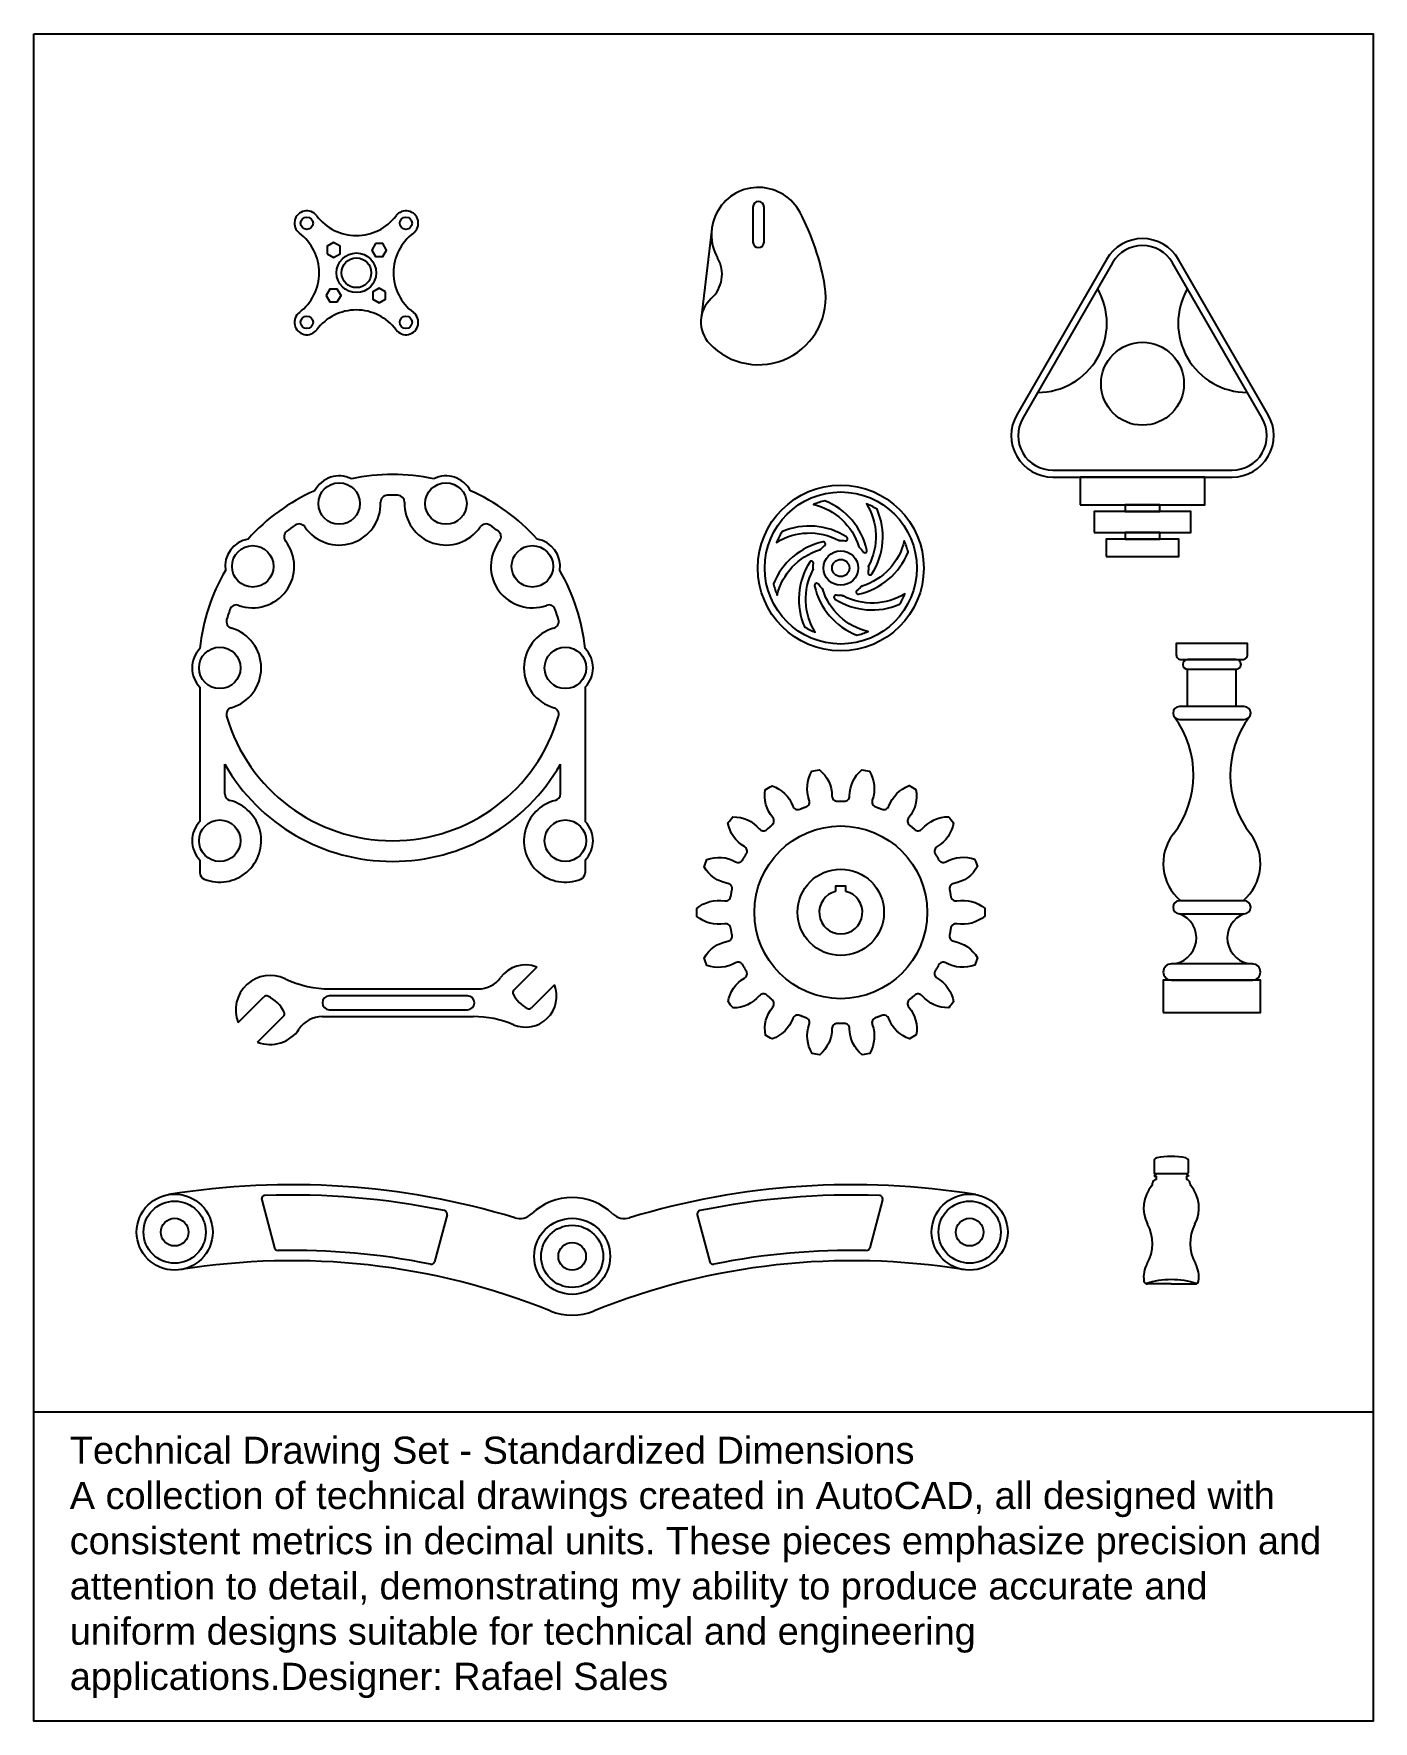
# Model space of a CAD drawing. Header units: millimetres. Extents: x 2987 to 3662, y 2041 to 2536.
# Drawn here: x 3274.7 to 3662.2, y 2047.5 to 2535.8 of the extents above; entities that cross this region are included whole.
import ezdxf

# ---------------------------------------------------------------- set-up
doc = ezdxf.new("R2010")
doc.units = ezdxf.units.MM
doc.layers.add('Dim', color=150, linetype='Continuous')
doc.styles.get("Standard").update_dxf_attribs({"font": 'arial.ttf'})

msp = doc.modelspace()

# ---------------------------------------------------------------- linework, layer by layer
for p, q in [((3482.715, 2485.676), (3482.715, 2475.525)), ((3485.925, 2475.525), (3485.925, 2485.676)), ((3470.794, 2479.337), (3467.708, 2453.518)), ((3608.463, 2341.124), (3608.463, 2351.897)), ((3622.515, 2341.124), (3622.515, 2351.897)), ((3322.739, 2346.713), (3322.739, 2307.899)), ((3434.179, 2346.713), (3434.179, 2307.899)), ((3329.899, 2315.877), (3329.899, 2324.415)), ((3427.019, 2315.877), (3427.019, 2324.415)), ((3322.739, 2296.713), (3322.739, 2293.024)), ((3434.179, 2296.713), (3434.179, 2293.024)), ((3627.199, 2266.649), (3603.779, 2266.649)), ((3420.223, 2265.726), (3413.54, 2259.044)), ((3603.779, 2261.965), (3627.199, 2261.965)), ((3333.773, 2249.68), (3341.254, 2257.161)), ((3400.153, 2257.403), (3360.153, 2257.403)), ((3360.37, 2259.403), (3403.228, 2259.403)), ((3425.314, 2260.635), (3418.631, 2253.953)), ((3339.43, 2244.023), (3346.911, 2251.504)), ((3358.096, 2251.403), (3401.804, 2251.403)), ((3360.153, 2253.403), (3400.153, 2253.403)), ((3598.75, 2209.524), (3598.75, 2206.324)), ((3608.75, 2206.324), (3608.75, 2209.524)), ((3599.25, 2205.524), (3598.75, 2205.374)), ((3598.75, 2205.374), (3598.75, 2205.224)), ((3598.75, 2205.224), (3599.35, 2205.224)), ((3599.05, 2206.024), (3608.45, 2206.024)), ((3599.05, 2206.024), (3599.25, 2206.024)), ((3599.25, 2206.024), (3599.25, 2205.524)), ((3599.35, 2205.224), (3599.35, 2204.224)), ((3608.75, 2205.224), (3608.15, 2205.224)), ((3608.15, 2205.224), (3608.15, 2204.224)), ((3608.25, 2206.024), (3608.25, 2205.524)), ((3608.25, 2205.524), (3608.75, 2205.374)), ((3608.75, 2205.374), (3608.75, 2205.224)), ((3340.617, 2198.371), (3344.342, 2184.468)), ((3520.217, 2198.371), (3516.492, 2184.468)), ((3394.217, 2194.028), (3390.587, 2180.48)), ((3466.617, 2194.028), (3470.247, 2180.48)), ((3603.75, 2174.024), (3596.822, 2174.024)), ((3603.75, 2174.024), (3610.678, 2174.024)), ((3274.652, 2137.061), (3662.178, 2137.061))]:
    msp.add_line(p, q)
for points in [[(3274.652, 2535.819), (3662.178, 2535.819), (3662.178, 2047.492), (3274.652, 2047.492)], [(3359.537, 2472.164), (3361.4, 2471.089), (3363.263, 2472.164), (3363.263, 2474.315), (3361.4, 2475.391), (3359.537, 2474.315)], [(3373.506, 2475.103), (3372.431, 2473.24), (3373.506, 2471.377), (3375.657, 2471.377), (3376.732, 2473.24), (3375.657, 2475.103)], [(3362.476, 2458.196), (3363.551, 2460.058), (3362.476, 2461.921), (3360.325, 2461.921), (3359.249, 2460.058), (3360.325, 2458.196)], [(3376.444, 2461.134), (3374.582, 2462.209), (3372.719, 2461.134), (3372.719, 2458.983), (3374.582, 2457.907), (3376.444, 2458.983)], [(3577.421, 2399.539), (3613.421, 2399.539), (3613.421, 2407.539), (3577.421, 2407.539)], [(3590.421, 2397.539), (3600.421, 2397.539), (3600.421, 2399.539), (3590.421, 2399.539)], [(3581.421, 2391.539), (3609.421, 2391.539), (3609.421, 2397.539), (3581.421, 2397.539)], [(3584.921, 2384.539), (3605.921, 2384.539), (3605.921, 2389.539), (3584.921, 2389.539)], [(3590.421, 2389.539), (3600.421, 2389.539), (3600.421, 2391.539), (3590.421, 2391.539)], [(3601.438, 2252.597), (3629.541, 2252.597), (3629.541, 2261.965), (3601.438, 2261.965)]]:
    msp.add_lwpolyline(points, close=True)
for points in [[(3585.028, 2470.539), (3559.048, 2425.539, 0.577346), (3569.441, 2407.539), (3621.401, 2407.539, 0.577346), (3631.793, 2425.539), (3605.813, 2470.539, 0.5773587)], [(3586.76, 2469.539), (3560.78, 2424.539, 0.577346), (3569.441, 2409.539), (3621.401, 2409.539, 0.577346), (3630.061, 2424.539), (3604.081, 2469.539, 0.5773587)], [(3606.59, 2354.707), (3624.389, 2354.707, 0.4142136), (3625.794, 2356.112), (3625.794, 2359.391), (3605.185, 2359.391), (3605.185, 2356.112, 0.4142136)], [(3622.515, 2351.897, 1), (3622.515, 2354.707), (3608.463, 2354.707, 1), (3608.463, 2351.897)], [(3624.857, 2337.377, 1), (3624.857, 2341.124), (3606.121, 2341.124, 1), (3606.121, 2337.377)], [(3520.018, 2311.436, 0.4208612), (3522.044, 2312.335, -0.2179023), (3527.938, 2318.231, -0.0135201), (3529.89, 2317.107, -0.225905), (3527.825, 2309.001, 0.4216115), (3528.056, 2306.794), (3528.191, 2306.686), (3528.326, 2306.578), (3528.46, 2306.468), (3528.594, 2306.359), (3528.727, 2306.248), (3528.86, 2306.137), (3528.992, 2306.025), (3529.123, 2305.912), (3529.254, 2305.799), (3529.384, 2305.685), (3529.514, 2305.57, 0.4208612), (3531.725, 2305.722, -0.2179023), (3539.28, 2309.246, -0.0135201), (3540.73, 2307.522, -0.225905), (3536.017, 2300.612, 0.4216115), (3535.479, 2298.459), (3535.569, 2298.311), (3535.659, 2298.163), (3535.748, 2298.015), (3535.836, 2297.866), (3535.923, 2297.716), (3536.01, 2297.566), (3536.096, 2297.416), (3536.18, 2297.265), (3536.265, 2297.114), (3536.348, 2296.962), (3536.43, 2296.81, 0.4208612), (3538.56, 2296.197, -0.2179023), (3546.865, 2296.925, -0.0135201), (3547.638, 2294.809, -0.225905), (3540.846, 2289.927, 0.4216115), (3539.604, 2288.088), (3539.638, 2287.918), (3539.672, 2287.748), (3539.705, 2287.578), (3539.737, 2287.408), (3539.767, 2287.238), (3539.797, 2287.068), (3539.827, 2286.897), (3539.855, 2286.726), (3539.882, 2286.555), (3539.908, 2286.384), (3539.934, 2286.213, 0.4208612), (3541.726, 2284.908, -0.2179023), (3549.778, 2282.752, -0.0135201), (3549.781, 2280.499, -0.225905), (3541.729, 2278.235, 0.4216115), (3539.933, 2276.931), (3539.907, 2276.76), (3539.881, 2276.589), (3539.853, 2276.418), (3539.825, 2276.247), (3539.796, 2276.077), (3539.766, 2275.906), (3539.735, 2275.736), (3539.703, 2275.566), (3539.67, 2275.396), (3539.636, 2275.226), (3539.602, 2275.057, 0.4208612), (3540.839, 2273.218, -0.2179023), (3547.669, 2268.437, -0.0135201), (3546.901, 2266.319, -0.225905), (3538.56, 2266.946, 0.4216115), (3536.426, 2266.335), (3536.343, 2266.183), (3536.26, 2266.031), (3536.176, 2265.88), (3536.091, 2265.729), (3536.005, 2265.579), (3535.919, 2265.429), (3535.831, 2265.28), (3535.743, 2265.131), (3535.654, 2264.982), (3535.565, 2264.834), (3535.474, 2264.687, 0.4208612), (3536.008, 2262.535, -0.2179023), (3540.79, 2255.707, -0.0135201), (3539.344, 2253.98, -0.225905), (3531.721, 2257.421, 0.4216115), (3529.507, 2257.577), (3529.377, 2257.463), (3529.247, 2257.349), (3529.116, 2257.235), (3528.985, 2257.123), (3528.853, 2257.011), (3528.72, 2256.899), (3528.587, 2256.789), (3528.453, 2256.679), (3528.319, 2256.57), (3528.184, 2256.462), (3528.048, 2256.354, 0.4208612), (3527.815, 2254.15, -0.2179023), (3529.973, 2246.098, -0.0135201), (3528.024, 2244.969, -0.225905), (3522.037, 2250.81, 0.4216115), (3520.01, 2251.714), (3519.849, 2251.651), (3519.687, 2251.588), (3519.526, 2251.526), (3519.364, 2251.466), (3519.201, 2251.405), (3519.039, 2251.346), (3518.876, 2251.288), (3518.712, 2251.231), (3518.549, 2251.174), (3518.385, 2251.118), (3518.221, 2251.064, 0.4208612), (3517.247, 2249.072, -0.2179023), (3516.521, 2240.767, -0.0135201), (3514.303, 2240.374, -0.225905), (3510.675, 2247.91, 0.4216115), (3509.08, 2249.453), (3508.907, 2249.449), (3508.734, 2249.445), (3508.561, 2249.442), (3508.388, 2249.44), (3508.215, 2249.439), (3508.041, 2249.439), (3507.868, 2249.44), (3507.695, 2249.442), (3507.522, 2249.445), (3507.349, 2249.449), (3507.176, 2249.453, 0.4208612), (3505.58, 2247.915, -0.2179023), (3502.058, 2240.359, -0.0135201), (3499.839, 2240.748, -0.225905), (3499.008, 2249.071, 0.4216115), (3498.036, 2251.066), (3497.872, 2251.121), (3497.708, 2251.177), (3497.544, 2251.234), (3497.381, 2251.291), (3497.218, 2251.349), (3497.055, 2251.409), (3496.893, 2251.469), (3496.731, 2251.53), (3496.569, 2251.591), (3496.408, 2251.654), (3496.247, 2251.718, 0.4208612), (3494.221, 2250.818, -0.2179023), (3488.327, 2244.923, -0.0135201), (3486.375, 2246.047, -0.225905), (3488.44, 2254.152, 0.4216115), (3488.21, 2256.36), (3488.074, 2256.467), (3487.939, 2256.576), (3487.805, 2256.685), (3487.671, 2256.795), (3487.538, 2256.905), (3487.405, 2257.017), (3487.273, 2257.129), (3487.142, 2257.241), (3487.011, 2257.355), (3486.881, 2257.469), (3486.752, 2257.584, 0.4208612), (3484.54, 2257.431, -0.2179023), (3476.985, 2253.907, -0.0135201), (3475.535, 2255.631, -0.225905), (3480.248, 2262.541, 0.4216115), (3480.786, 2264.695), (3480.696, 2264.842), (3480.606, 2264.99), (3480.517, 2265.139), (3480.429, 2265.288), (3480.342, 2265.437), (3480.255, 2265.587), (3480.17, 2265.737), (3480.085, 2265.888), (3480.001, 2266.039), (3479.917, 2266.191), (3479.835, 2266.343, 0.4208612), (3477.705, 2266.956, -0.2179023), (3469.4, 2266.229, -0.0135201), (3468.627, 2268.345, -0.225905), (3475.419, 2273.226, 0.4216115), (3476.662, 2275.066), (3476.627, 2275.235), (3476.593, 2275.405), (3476.56, 2275.575), (3476.529, 2275.745), (3476.498, 2275.915), (3476.468, 2276.086), (3476.438, 2276.256), (3476.41, 2276.427), (3476.383, 2276.598), (3476.357, 2276.769), (3476.331, 2276.94, 0.4208612), (3474.539, 2278.245, -0.2179023), (3466.487, 2280.402, -0.0135201), (3466.484, 2282.654, -0.225905), (3474.536, 2284.919, 0.4216115), (3476.333, 2286.222), (3476.358, 2286.393), (3476.384, 2286.564), (3476.412, 2286.735), (3476.44, 2286.906), (3476.469, 2287.077), (3476.499, 2287.247), (3476.53, 2287.417), (3476.562, 2287.587), (3476.595, 2287.757), (3476.629, 2287.927), (3476.663, 2288.097, 0.4208612), (3475.426, 2289.936, -0.2179023), (3468.596, 2294.716, -0.0135201), (3469.364, 2296.834, -0.225905), (3477.705, 2296.208, 0.4216115), (3479.839, 2296.818), (3479.922, 2296.97), (3480.005, 2297.122), (3480.089, 2297.273), (3480.174, 2297.424), (3480.26, 2297.574), (3480.346, 2297.724), (3480.434, 2297.874), (3480.522, 2298.023), (3480.611, 2298.171), (3480.701, 2298.319), (3480.791, 2298.466, 0.4208612), (3480.257, 2300.618, -0.2179023), (3475.475, 2307.446, -0.0135201), (3476.921, 2309.173, -0.225905), (3484.544, 2305.732, 0.4216115), (3486.758, 2305.576), (3486.888, 2305.691), (3487.018, 2305.805), (3487.149, 2305.918), (3487.28, 2306.031), (3487.412, 2306.143), (3487.545, 2306.254), (3487.678, 2306.364), (3487.812, 2306.474), (3487.946, 2306.583), (3488.081, 2306.692), (3488.217, 2306.799, 0.4208612), (3488.451, 2309.004, -0.2179023), (3486.292, 2317.056, -0.0135201), (3488.242, 2318.184, -0.225905), (3494.229, 2312.343, 0.4216115), (3496.256, 2311.439), (3496.417, 2311.502), (3496.578, 2311.565), (3496.74, 2311.627), (3496.902, 2311.688), (3497.064, 2311.748), (3497.227, 2311.807), (3497.389, 2311.865), (3497.553, 2311.923), (3497.716, 2311.979), (3497.88, 2312.035), (3498.044, 2312.09, 0.4208612), (3499.018, 2314.081, -0.2179023), (3499.744, 2322.386, -0.0135201), (3501.962, 2322.78, -0.225905), (3505.59, 2315.243, 0.4216115), (3507.185, 2313.7), (3507.358, 2313.705), (3507.531, 2313.709), (3507.704, 2313.711), (3507.877, 2313.713), (3508.051, 2313.714), (3508.224, 2313.714), (3508.397, 2313.713), (3508.57, 2313.711), (3508.743, 2313.708), (3508.916, 2313.705), (3509.089, 2313.7, 0.4208612), (3510.685, 2315.238, -0.2179023), (3514.207, 2322.794, -0.0135201), (3516.426, 2322.405, -0.225905), (3517.258, 2314.082, 0.4216115), (3518.229, 2312.087), (3518.394, 2312.032), (3518.557, 2311.976), (3518.721, 2311.92), (3518.884, 2311.862), (3519.047, 2311.804), (3519.21, 2311.745), (3519.372, 2311.685), (3519.534, 2311.624), (3519.696, 2311.562), (3519.857, 2311.499)], [(3624.857, 2281.169, 1), (3624.857, 2284.917), (3606.121, 2284.917, 1), (3606.121, 2281.169)]]:
    msp.add_lwpolyline(points, format="xyb", close=True)
for points in [[(3513.529, 2387.119, -0.0515208), (3514.622, 2385.891, 0.8143906), (3515.695, 2386.371, 0.2494714), (3503.509, 2400.672, 0.0428829), (3500.258, 2399.598, -0.2664367), (3513.36, 2387.385, 0.1334526), (3513.529, 2387.119, -0.1334526), (3513.36, 2387.385)], [(3516.124, 2381.573, -0.0515208), (3516.029, 2379.932, 0.8143906), (3517.127, 2379.513, 0.2494714), (3518.622, 2398.241, 0.0428829), (3515.564, 2399.781, -0.2664367), (3516.193, 2381.881, 0.1334526), (3516.124, 2381.573, -0.1334526), (3516.193, 2381.881)], [(3507.772, 2389.205, -0.0515208), (3509.414, 2389.11, 0.8143906), (3509.833, 2390.208, 0.2494714), (3491.104, 2391.703, 0.0428829), (3489.564, 2388.645, -0.2664367), (3507.465, 2389.274, 0.1334526), (3507.772, 2389.205, -0.1334526), (3507.465, 2389.274)], [(3502.227, 2386.61, -0.0515208), (3503.455, 2387.703, 0.8143906), (3502.975, 2388.776, 0.2494714), (3488.674, 2376.59, 0.0428829), (3489.748, 2373.338, -0.2664367), (3501.961, 2386.441, 0.1334526), (3502.227, 2386.61, -0.1334526), (3501.961, 2386.441)], [(3514.038, 2375.817, -0.0515208), (3512.81, 2374.723, 0.8143906), (3513.29, 2373.651, 0.2494714), (3527.591, 2385.837, 0.0428829), (3526.517, 2389.088, -0.2664367), (3514.304, 2375.985, 0.1334526), (3514.038, 2375.817, -0.1334526), (3514.304, 2375.985)], [(3500.141, 2380.853, -0.0515208), (3500.236, 2382.495, 0.8143906), (3499.138, 2382.914, 0.2494714), (3497.643, 2364.185, 0.0428829), (3500.701, 2362.645, -0.2664367), (3500.072, 2380.546, 0.1334526), (3500.141, 2380.853, -0.1334526), (3500.072, 2380.546)], [(3502.736, 2375.307, -0.0515208), (3501.643, 2376.535, 0.8143906), (3500.57, 2376.056, 0.2494714), (3512.756, 2361.755, 0.0428829), (3516.007, 2362.829, -0.2664367), (3502.905, 2375.042, 0.1334526), (3502.736, 2375.307, -0.1334526), (3502.905, 2375.042)], [(3508.493, 2373.221, -0.0515208), (3506.851, 2373.317, 0.8143906), (3506.432, 2372.219, 0.2494714), (3525.161, 2370.723, 0.0428829), (3526.701, 2373.782, -0.2664367), (3508.8, 2373.153, 0.1334526), (3508.493, 2373.221, -0.1334526), (3508.8, 2373.153)]]:
    msp.add_lwpolyline(points, format="xyb")
msp.add_lwpolyline([(3509.633, 2287.644), (3509.633, 2289.144), (3506.633, 2289.144), (3506.633, 2287.644)])
for centre, radius in [((3353.651, 2480.989), 1.792), ((3382.33, 2480.989), 1.792), ((3367.991, 2466.649), 5.736), ((3367.991, 2466.649), 4.302), ((3353.651, 2452.31), 1.792), ((3382.33, 2452.31), 1.792), ((3595.421, 2434.539), 12), ((3363.008, 2399.859), 6), ((3393.909, 2399.859), 6), ((3508.133, 2381.213), 24), ((3508.133, 2381.213), 22), ((3338.008, 2381.696), 6), ((3418.909, 2381.696), 6), ((3508.133, 2381.213), 5), ((3508.133, 2381.213), 2.5), ((3328.459, 2352.306), 6), ((3428.459, 2352.306), 6), ((3328.459, 2302.306), 6), ((3428.459, 2302.306), 6), ((3508.133, 2281.577), 25), ((3508.133, 2281.577), 12.5), ((3315.417, 2189.029), 11), ((3315.417, 2189.029), 9), ((3545.417, 2189.029), 11), ((3545.417, 2189.029), 9), ((3315.417, 2189.029), 4), ((3430.417, 2182.029), 11), ((3545.417, 2189.029), 4), ((3430.417, 2182.029), 9), ((3430.417, 2182.029), 4)]:
    msp.add_circle(centre, radius)
for centre, radius, start, end in [((3484.32, 2477.72), 13.622, 27.66487, 209.9131), ((3484.32, 2485.676), 1.605, 0, 180), ((3353.651, 2480.989), 3.585, 36.8699, 233.1301), ((3367.991, 2491.743), 14.339, 216.8699, 323.1301), ((3382.33, 2480.989), 3.585, 306.8699, 143.1301), ((3433.656, 2451.161), 70.825, 9.36697, 27.66487), ((3342.897, 2466.649), 14.339, 306.8699, 53.1301), ((3393.085, 2466.649), 14.339, 126.8699, 233.1301), ((3484.32, 2475.525), 1.605, 180, 0), ((3464.327, 2466.218), 9.443, 312.06527, 29.9131), ((3484.32, 2459.518), 19.477, 223.15239, 9.36697), ((3565.111, 2452.039), 20, 269.99927, 30.00218), ((3625.731, 2452.039), 20, 149.99782, 270.00073), ((3476.765, 2452.436), 9.121, 132.06527, 223.15239), ((3353.651, 2452.31), 3.585, 126.8699, 323.1301), ((3367.991, 2441.555), 14.339, 36.8699, 143.1301), ((3382.33, 2452.31), 3.585, 216.8699, 53.1301), ((3363.008, 2399.859), 8, 63.6432, 152.3568), ((3378.459, 2352.306), 56, 77.73197, 102.26803), ((3393.909, 2399.859), 8, 27.6432, 116.3568), ((3378.459, 2352.306), 56, 113.73197, 138.26803), ((3378.459, 2352.306), 56, 41.73197, 66.26803), ((3363.008, 2399.859), 12, 214.2602, 1.7398), ((3377.001, 2400.284), 2, 91.7398, 181.7398), ((3378.459, 2352.306), 50, 88.2602, 91.7398), ((3379.916, 2400.284), 2, 358.2602, 88.2602), ((3393.909, 2399.859), 12, 178.2602, 325.7398), ((3378.459, 2352.306), 50, 124.2602, 127.7398), ((3351.437, 2391.978), 2, 34.2602, 124.2602), ((3405.48, 2391.978), 2, 55.7398, 145.7398), ((3378.459, 2352.306), 50, 52.2602, 55.7398), ((3338.008, 2381.696), 8, 99.6432, 188.3568), ((3338.008, 2381.696), 12, 250.2602, 37.7398), ((3349.079, 2390.265), 2, 127.7398, 217.7398), ((3418.909, 2381.696), 12, 142.2602, 289.7398), ((3407.838, 2390.265), 2, 322.2602, 52.2602), ((3418.909, 2381.696), 8, 351.6432, 80.3568), ((3378.459, 2352.306), 56, 149.73197, 174.26803), ((3378.459, 2352.306), 56, 5.73197, 30.26803), ((3378.459, 2352.306), 50, 160.2602, 163.7398), ((3333.279, 2368.518), 2, 70.2602, 160.2602), ((3423.638, 2368.518), 2, 19.7398, 109.7398), ((3378.459, 2352.306), 50, 16.2602, 19.7398), ((3332.379, 2365.746), 2, 163.7398, 253.7398), ((3328.459, 2352.306), 12, 286.2602, 73.7398), ((3428.459, 2352.306), 12, 106.2602, 253.7398), ((3424.539, 2365.746), 2, 286.2602, 16.2602), ((3328.459, 2352.306), 8, 135.6432, 224.3568), ((3428.459, 2352.306), 8, 315.6432, 44.3568), ((3332.379, 2338.866), 2, 106.2602, 196.2602), ((3424.539, 2338.866), 2, 343.7398, 73.7398), ((3378.459, 2352.306), 50, 196.2602, 343.7398), ((3582.06, 2321.371), 28.104, 322.46764, 36.61423), ((3648.919, 2321.371), 28.104, 143.38577, 217.53236), ((3378.459, 2352.306), 56, 209.8717, 330.1283), ((3331.899, 2315.877), 2, 180, 255.77595), ((3425.019, 2315.877), 2, 284.22405, 0), ((3328.459, 2302.306), 12, 248.16098, 75.77595), ((3428.459, 2302.306), 12, 104.22405, 291.83902), ((3328.459, 2302.306), 8, 135.6432, 224.3568), ((3428.459, 2302.306), 8, 315.6432, 44.3568), ((3615.489, 2295.69), 14.052, 142.46764, 230.05549), ((3615.489, 2295.69), 14.052, 309.94451, 37.53236), ((3324.739, 2293.024), 2, 180, 248.16098), ((3432.179, 2293.024), 2, 291.83902, 0), ((3508.133, 2281.577), 6.25, 103.88654, 76.11346), ((3603.525, 2274.139), 7.494, 271.94442, 69.73088), ((3627.453, 2274.139), 7.494, 110.26912, 268.05558), ((3416.935, 2257.348), 9, 68.57818, 143.73761), ((3603.779, 2264.307), 2.342, 90, 270), ((3627.199, 2264.307), 2.342, 270, 90), ((3343.082, 2253.332), 10, 64.3926, 201.42182), ((3360.37, 2289.403), 30, 244.3926, 270), ((3403.228, 2267.403), 8, 270, 323.73761), ((3341.961, 2256.454), 1, 64.47122, 135), ((3338.082, 2248.332), 10, 25.52878, 64.47122), ((3360.153, 2255.403), 2, 90, 270), ((3400.153, 2255.403), 2, 270, 90), ((3414.247, 2258.337), 1, 135, 206.03443), ((3421.435, 2261.848), 9, 206.03443, 243.96557), ((3416.935, 2257.348), 9, 247.1701, 21.42182), ((3346.204, 2252.211), 1, 315, 25.52878), ((3358.096, 2243.403), 8, 90, 146.52265), ((3401.804, 2221.403), 30, 67.1701, 90), ((3417.924, 2254.66), 1, 243.96557, 315), ((3343.082, 2253.332), 10, 248.57818, 326.52265), ((3599.75, 2209.524), 1, 102.1532, 180), ((3603.75, 2190.95), 20, 77.8468, 102.1532), ((3607.75, 2209.524), 1, 0, 77.8468), ((3349.288, 1980.766), 222, 73.10613, 99.23741), ((3511.546, 1980.766), 222, 80.76259, 106.89387), ((3605.75, 2196.024), 10, 139.76754, 207.77954), ((3597.352, 2203.129), 1, 319.76754, 2.7285), ((3599.35, 2203.224), 1, 90, 182.7285), ((3599.05, 2206.324), 0.3, 180, 270), ((3608.15, 2203.224), 1, 357.2715, 90), ((3608.45, 2206.324), 0.3, 270, 0), ((3610.148, 2203.129), 1, 177.2715, 220.23246), ((3601.75, 2196.024), 10, 332.22046, 40.23246), ((3341.583, 2198.63), 1, 92.02542, 195), ((3349.288, 1980.766), 219, 78.36564, 92.02542), ((3430.417, 2182.029), 17, 46.43127, 133.56873), ((3511.546, 1980.766), 219, 87.97458, 101.63436), ((3519.251, 2198.63), 1, 345, 87.97458), ((3393.251, 2194.287), 1, 345, 78.36564), ((3415.254, 2197.97), 5, 253.10613, 313.56873), ((3445.58, 2197.97), 5, 226.43127, 286.89387), ((3467.583, 2194.287), 1, 101.63436, 195), ((3586.285, 2185.77), 12, 330.83527, 27.77954), ((3621.214, 2185.77), 12, 152.22046, 209.16473), ((3345.308, 2184.727), 1, 195, 271.11778), ((3349.288, 1980.766), 203, 78.59691, 91.11778), ((3511.546, 1980.766), 203, 88.88222, 101.40309), ((3515.526, 2184.727), 1, 268.88222, 345), ((3349.288, 1980.766), 200, 68.04571, 99.23741), ((3389.621, 2180.739), 1, 258.59691, 345), ((3511.546, 1980.766), 200, 80.76259, 111.95429), ((3471.213, 2180.739), 1, 195, 281.40309), ((3603.75, 2176.024), 8, 150.83527, 188.21321), ((3603.75, 2176.024), 8, 351.78679, 29.16473), ((3596.822, 2175.024), 1, 188.21321, 270), ((3603.75, 2150.781), 24.5, 72.43671, 107.56329), ((3610.678, 2175.024), 1, 270, 351.78679), ((3430.417, 2182.029), 17, 248.04571, 291.95429)]:
    msp.add_arc(centre, radius, start, end)

# ---------------------------------------------------------------- texts
at = {"layer": 'Dim', "insert": (3285.065, 2129.844), "char_height": 7.85027, "attachment_point": 1}
msp.add_mtext_dynamic_manual_height_columns('Technical Drawing Set - Standardized Dimensions^JA collection of technical drawings created in AutoCAD, all designed with consistent metrics in decimal units. These pieces emphasize precision and attention to detail, demonstrating my ability to produce accurate and uniform designs suitable for technical and engineering applications.Designer: Rafael Sales', width=361.87204, gutter_width=49.064, heights=[83.161], dxfattribs=at)

doc.saveas('drawing.dxf')
